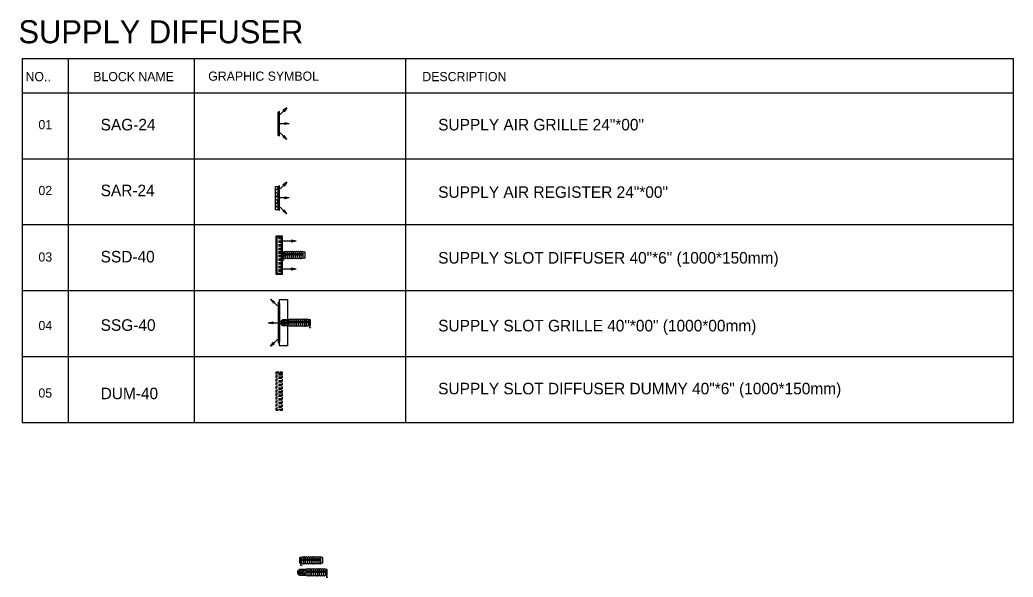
# Model space of a CAD drawing. Header units: millimetres. Extents: x -21221 to 1625077, y -149981 to 356550.
# Drawn here: x 781200 to 807011, y 237426 to 251918 of the extents above; entities that cross this region are included whole.
import ezdxf
from ezdxf.enums import TextEntityAlignment as Align

# ---------------------------------------------------------------- set-up
doc = ezdxf.new("R2010")
doc.units = ezdxf.units.MM
doc.header["$LTSCALE"] = 1000
doc.header["$MEASUREMENT"] = 0
doc.linetypes.add('HIDDEN', pattern=[0.375, 0.25, -0.125])
doc.layers.get('0').update_dxf_attribs({"linetype": 'CONTINUOUS'})
for name, color, linetype in [('11-F-A-DUCT', 11, 'CONTINUOUS'), ('4-TEXT-HVAC', 4, 'CONTINUOUS'), ('40-REFERENCE-DRAWINGS-0-35', 40, 'CONTINUOUS'), ('43-REFERENCE-0-33', 43, 'CONTINUOUS'), ('70-FRAM-DETAIL-0-45', 70, 'CONTINUOUS')]:
    doc.layers.add(name, color=color, linetype=linetype)
doc.styles.add('STENCIL', font='stencil.shx')
doc.styles.add('style2', font='stencil.shx')

# ---------------------------------------------------------------- blocks, each defined once
blk = doc.blocks.new('SAG-24')
for points in [[(209, 413), (138, 309), (139, 343), (105, 342)], [(271, 0), (147, -24), (172, 0), (147, 24)], [(209, -413), (138, -309), (139, -343), (105, -342)]]:
    blk.add_hatch(color=13).paths.add_polyline_path(points)
at = {"color": 12}
for p, q in [((-25, 300), (-25, -300)), ((-25, 300), (0, 300)), ((0, 325), (0, -325)), ((0, 325), (0, 325)), ((10, 315), (10, -315)), ((-25, -300), (0, -300)), ((0, -325), (0, -325))]:
    blk.add_line(p, q, dxfattribs=at)
at = {"color": 13}
for p, q in [((139, 343), (35, 239)), ((209, 413), (105, 342)), ((139, 343), (105, 342)), ((209, 413), (138, 309)), ((139, 343), (138, 309)), ((172, 0), (25, 0)), ((271, 0), (147, 24)), ((172, 0), (147, 24)), ((172, 0), (147, -24)), ((139, -343), (35, -239)), ((271, 0), (147, -24)), ((209, -413), (105, -342)), ((139, -343), (105, -342)), ((209, -413), (138, -309)), ((139, -343), (138, -309))]:
    blk.add_line(p, q, dxfattribs=at)
at = {"color": 12}
for centre, start, end in [((0, 315), 360, 90), ((0, -315), 270, 360)]:
    blk.add_arc(centre, 10, start, end, dxfattribs=at)
blk = doc.blocks.new('SAR-24')
for points in [[(209, 413), (138, 309), (139, 343), (105, 342)], [(271, 0), (147, -24), (172, 0), (147, 24)], [(209, -413), (138, -309), (139, -343), (105, -342)]]:
    blk.add_hatch(color=13).paths.add_polyline_path(points)
at = {"color": 12}
for p, q in [((-90, 300), (-90, -300)), ((-90, 300), (0, 300)), ((-25, 300), (-25, -300)), ((0, 325), (0, -325)), ((0, 325), (0, 325)), ((10, 315), (10, -315)), ((-29, 250), (-84, 194)), ((-29, 105), (-84, 161)), ((-29, 71), (-84, 15)), ((-29, -76), (-84, -20)), ((-29, -101), (-84, -157)), ((-29, -245), (-84, -189)), ((-90, -300), (0, -300)), ((0, -325), (0, -325))]:
    blk.add_line(p, q, dxfattribs=at)
at = {"color": 13}
for p, q in [((139, 343), (35, 239)), ((209, 413), (105, 342)), ((139, 343), (105, 342)), ((209, 413), (138, 309)), ((139, 343), (138, 309)), ((172, 0), (25, 0)), ((271, 0), (147, 24)), ((172, 0), (147, 24)), ((172, 0), (147, -24)), ((139, -343), (35, -239)), ((271, 0), (147, -24)), ((209, -413), (105, -342)), ((139, -343), (105, -342)), ((209, -413), (138, -309)), ((139, -343), (138, -309))]:
    blk.add_line(p, q, dxfattribs=at)
at = {"color": 12, "const_width": 5.9}
for points in [[(-56, 219, 1), (-56, 225, 1)], [(-56, 130, 1), (-56, 136, 1)], [(-56, 40, 1), (-56, 46, 1)], [(-56, -51, 1), (-56, -45, 1)], [(-56, -132, 1), (-56, -126, 1)], [(-56, -220, 1), (-56, -214, 1)]]:
    blk.add_lwpolyline(points, format="xyb", close=True, dxfattribs=at)
at = {"color": 12}
for centre, start, end in [((0, 315), 360, 90), ((0, -315), 270, 360)]:
    blk.add_arc(centre, 10, start, end, dxfattribs=at)
blk = doc.blocks.new('SSD-40')
for points in [[(519, 364), (382, 338), (409, 364), (382, 390)], [(519, -364), (382, -338), (409, -364), (382, -390)]]:
    blk.add_hatch(color=13).paths.add_polyline_path(points)
at = {"color": 13, "linetype": 'HIDDEN', "ltscale": 0.25}
for p, q in [((62, 475), (62, -475)), ((88, 475), (88, -475)), ((225, 51), (225, -48)), ((275, 51), (275, -48)), ((325, 51), (325, -48)), ((375, 51), (375, -48)), ((425, 51), (425, -48)), ((475, 51), (475, -48)), ((525, 51), (525, -48)), ((575, 51), (575, -48)), ((625, 51), (625, -48)), ((674, 51), (674, -48))]:
    blk.add_line(p, q, dxfattribs=at)
at = {"color": 13}
for p, q in [((409, 364, -12938), (181, 364, -12938)), ((519, 364, -12938), (382, 390, -12938)), ((409, 364, -12938), (382, 390, -12938)), ((519, 364, -12938), (382, 338, -12938)), ((409, 364, -12938), (382, 338, -12938)), ((409, -364, -12938), (181, -364, -12938)), ((519, -364, -12938), (382, -338, -12938)), ((409, -364, -12938), (382, -338, -12938)), ((519, -364, -12938), (382, -390, -12938)), ((409, -364, -12938), (382, -390, -12938))]:
    blk.add_line(p, q, dxfattribs=at)
at = {"color": 12}
for p, q in [((200, 75), (150, 75)), ((150, -75), (150, 75)), ((172, 94), (172, -124)), ((200, -75), (200, 75)), ((250, -75), (250, 75)), ((300, -75), (300, 75)), ((350, -75), (350, 75)), ((400, -75), (400, 75)), ((450, -75), (450, 75)), ((500, -75), (500, 75)), ((550, -75), (550, 75)), ((600, -75), (600, 75)), ((650, -75), (650, 75)), ((750, 75), (700, 75)), ((700, -75), (700, 75)), ((750, -75), (750, 75)), ((200, -75), (150, -75)), ((172, -124), (207, -124)), ((750, -75), (700, -75))]:
    blk.add_line(p, q, dxfattribs=at)
for points in [[(150, -500), (0, -500), (0, 500), (150, 500)], [(125, -475), (25, -475), (25, 475), (125, 475)]]:
    blk.add_lwpolyline(points, close=True, dxfattribs=at)
for points in [[(700, 75), (675, 100), (650, 75), (625, 100), (600, 75), (575, 100), (550, 75), (525, 100), (500, 75), (475, 100), (450, 75), (425, 100), (400, 75), (375, 100), (350, 75), (325, 100), (300, 75), (275, 100), (250, 75), (225, 100), (200, 75)], [(700, -75), (675, -100), (650, -75), (625, -100), (600, -75), (575, -100), (550, -75), (525, -100), (500, -75), (475, -100), (450, -75), (425, -100), (400, -75), (375, -100), (350, -75), (325, -100), (300, -75), (275, -100), (250, -75), (225, -100), (200, -75)]]:
    blk.add_lwpolyline(points, dxfattribs=at)
blk.add_ellipse((172, 0), major_axis=(0, 75), ratio=0.123739, dxfattribs=at)
blk = doc.blocks.new('SSG-40')
for points in [[(-209, 613), (-138, 509), (-139, 543), (-105, 542)], [(-271, 0), (-147, -24), (-172, 0), (-147, 24)], [(-209, -613), (-138, -509), (-139, -543), (-105, -542)]]:
    blk.add_hatch(color=13).paths.add_polyline_path(points)
at = {"color": 13}
for p, q in [((-209, 613), (-138, 509)), ((-209, 613), (-105, 542)), ((-139, 543), (-35, 439)), ((-139, 543), (-138, 509)), ((-139, 543), (-105, 542)), ((-271, 0), (-147, 24)), ((-172, 0), (-147, 24)), ((-172, 0), (-25, 0)), ((-172, 0), (-147, -24)), ((-271, 0), (-147, -24)), ((-209, -613), (-138, -509)), ((-139, -543), (-35, -439)), ((-139, -543), (-138, -509)), ((-209, -613), (-105, -542)), ((-139, -543), (-105, -542))]:
    blk.add_line(p, q, dxfattribs=at)
at = {"color": 12}
for p, q in [((0, 525), (0, -525)), ((0, 525), (0, 525)), ((-10, 515), (-10, -515)), ((25, 500), (0, 500)), ((25, 500), (25, -500)), ((275, -75), (275, 75)), ((325, -75), (325, 75)), ((375, -75), (375, 75)), ((425, -75), (425, 75)), ((475, -75), (475, 75)), ((525, -75), (525, 75)), ((575, -75), (575, 75)), ((625, -75), (625, 75)), ((675, -75), (675, 75)), ((725, -75), (725, 75)), ((825, 75), (775, 75)), ((775, -75), (775, 75)), ((800, 94), (800, -124)), ((825, -75), (825, 75)), ((825, -75), (775, -75)), ((800, -124), (836, -124)), ((25, -500), (0, -500)), ((0, -525), (0, -525))]:
    blk.add_line(p, q, dxfattribs=at)
at = {"color": 13, "linetype": 'HIDDEN', "ltscale": 0.25}
for p, q in [((300, 51), (300, -48)), ((350, 51), (350, -48)), ((400, 51), (400, -48)), ((450, 51), (450, -48)), ((500, 51), (500, -48)), ((550, 51), (550, -48)), ((600, 51), (600, -48)), ((650, 51), (650, -48)), ((700, 51), (700, -48)), ((749, 51), (749, -48))]:
    blk.add_line(p, q, dxfattribs=at)
at = {"color": 12}
for points in [[(25, 500), (25, 600), (225, 600), (225, -600), (25, -600), (25, -500)], [(775, 75), (750, 100), (725, 75), (700, 100), (675, 75), (650, 100), (625, 75), (600, 100), (575, 75), (550, 100), (525, 75), (500, 100), (475, 75), (450, 100), (425, 75), (400, 100), (375, 75), (350, 100), (325, 75), (300, 100), (275, 75)], [(775, -75), (750, -100), (725, -75), (700, -100), (675, -75), (650, -100), (625, -75), (600, -100), (575, -75), (550, -100), (525, -75), (500, -100), (475, -75), (450, -100), (425, -75), (400, -100), (375, -75), (350, -100), (325, -75), (300, -100), (275, -75)]]:
    blk.add_lwpolyline(points, dxfattribs=at)
for centre, radius, start, end in [((0, 515), 10, 90, 180), ((124, 0), 75, 70.5202, 289.4627), ((174, 0), 75, 70.5202, 289.4627), ((224, 0), 75, 70.5202, 289.4627), ((274, 0), 75, 89.4497, 270.5445), ((0, -515), 10, 180, 270)]:
    blk.add_arc(centre, radius, start, end, dxfattribs=at)
at = {"color": 13, "linetype": 'HIDDEN', "ltscale": 0.25}
for centre, radius, start, end in [((145, 0), 70.8, 86.6012, 273.3817), ((195, 0), 70.8, 86.6012, 273.3817), ((245, 0), 70.8, 86.6012, 273.3817), ((306, 0), 81.3, 112.4895, 246.9603)]:
    blk.add_arc(centre, radius, start, end, dxfattribs=at)
at = {"color": 12}
blk.add_ellipse((800, 0), major_axis=(0, 75), ratio=0.123739, dxfattribs=at)
blk = doc.blocks.new('DUM-40')
at = {"color": 13, "linetype": 'HIDDEN', "ltscale": 0.25}
for p, q in [((62.5, 475), (62.5, -475)), ((87.5, 475), (87.5, -475))]:
    blk.add_line(p, q, dxfattribs=at)
at = {"color": 12, "linetype": 'HIDDEN', "ltscale": 0.25}
for points in [[(150, -500), (0, -500), (0, 500), (150, 500)], [(125, -475), (25, -475), (25, 475), (125, 475)]]:
    blk.add_lwpolyline(points, close=True, dxfattribs=at)

msp = doc.modelspace()

# ---------------------------------------------------------------- linework, layer by layer
at = {"layer": '11-F-A-DUCT', "color": 12}
for p, q in [((788474.7, 237786.6), (788474.8, 237936.6)), ((788524.7, 237786.6), (788474.7, 237786.6)), ((788524.8, 237936.6), (788474.8, 237936.6)), ((788496.6, 237955.7), (788496.6, 237737.2)), ((788496.6, 237737.2), (788532.2, 237737.2)), ((788524.7, 237786.6), (788524.8, 237936.6)), ((788574.7, 237786.5), (788574.8, 237936.5)), ((788624.7, 237786.5), (788624.8, 237936.5)), ((788674.7, 237786.5), (788674.8, 237936.5)), ((788724.7, 237786.5), (788724.8, 237936.5)), ((788774.7, 237786.5), (788774.8, 237936.5)), ((788824.7, 237786.5), (788824.8, 237936.5)), ((788874.7, 237786.5), (788874.8, 237936.5)), ((788924.7, 237786.5), (788924.8, 237936.5)), ((788974.7, 237786.5), (788974.8, 237936.5)), ((789024.7, 237786.5), (789024.8, 237936.5)), ((789074.7, 237786.5), (789024.7, 237786.5)), ((789074.8, 237936.5), (789024.8, 237936.5)), ((789074.7, 237786.5), (789074.8, 237936.5)), ((788639.6, 237475.5), (788639.6, 237625.5)), ((788689.6, 237475.5), (788689.6, 237625.5)), ((788739.6, 237475.4), (788739.6, 237625.4)), ((788789.6, 237475.4), (788789.6, 237625.4)), ((788839.6, 237475.4), (788839.6, 237625.4)), ((788889.6, 237475.4), (788889.6, 237625.4)), ((788939.6, 237475.4), (788939.6, 237625.4)), ((788989.6, 237475.4), (788989.6, 237625.4)), ((789039.6, 237475.4), (789039.6, 237625.4)), ((789089.6, 237475.4), (789089.6, 237625.4)), ((789189.6, 237625.4), (789139.6, 237625.4)), ((789139.6, 237475.4), (789139.6, 237625.4)), ((789189.6, 237475.4), (789139.6, 237475.4)), ((789164.6, 237644.6), (789164.6, 237426.1)), ((789189.6, 237475.4), (789189.6, 237625.4)), ((789164.6, 237426.1), (789200.1, 237426.1))]:
    msp.add_line(p, q, dxfattribs=at)
at = {"layer": '11-F-A-DUCT', "color": 13, "linetype": 'HIDDEN', "ltscale": 0.25}
for p, q in [((788550, 237912.2), (788550, 237813.2)), ((788600, 237912.2), (788599.9, 237813.2)), ((788650, 237912.1), (788649.9, 237813.1)), ((788699.7, 237912.1), (788699.7, 237813.1)), ((788750, 237912.1), (788750, 237813.1)), ((788800.1, 237912.1), (788800, 237813.1)), ((788849.6, 237912.3), (788849.6, 237813.3)), ((788899.6, 237912.4), (788899.6, 237813.4)), ((788949.7, 237912.3), (788949.7, 237813.3)), ((788998.9, 237912.1), (788998.9, 237813.1)), ((788664.8, 237601.1), (788664.8, 237502.1)), ((788714.8, 237601.1), (788714.8, 237502.1)), ((788764.8, 237601), (788764.8, 237502)), ((788814.5, 237601), (788814.5, 237502)), ((788864.8, 237601), (788864.8, 237502)), ((788914.9, 237601), (788914.9, 237502)), ((788964.5, 237601.2), (788964.5, 237502.2)), ((789014.5, 237601.3), (789014.4, 237502.3)), ((789064.5, 237601.2), (789064.5, 237502.2)), ((789113.8, 237601), (789113.7, 237502))]:
    msp.add_line(p, q, dxfattribs=at)
at = {"layer": '11-F-A-DUCT', "color": 12}
for points in [[(789024.7, 237786.5), (788999.5, 237761.1), (788974.7, 237786.5), (788949.7, 237761.5), (788924.7, 237786.5), (788899.6, 237761.4), (788874.7, 237786.5), (788849.6, 237761.5), (788824.7, 237786.5), (788800, 237761.8), (788774.7, 237786.5), (788749.9, 237761.6), (788724.7, 237786.5), (788699.8, 237761.7), (788674.7, 237786.5), (788650, 237761.7), (788624.7, 237786.5), (788599.9, 237761.7), (788574.7, 237786.5), (788550, 237761.7), (788524.7, 237786.6)], [(789024.8, 237936.5), (788999.5, 237961.9), (788974.8, 237936.5), (788949.7, 237961.5), (788924.8, 237936.5), (788899.6, 237961.6), (788874.8, 237936.5), (788849.7, 237961.5), (788824.8, 237936.5), (788800.1, 237961.3), (788774.8, 237936.5), (788749.9, 237961.4), (788724.8, 237936.5), (788699.8, 237961.4), (788674.8, 237936.5), (788650, 237961.4), (788624.8, 237936.5), (788600, 237961.4), (788574.8, 237936.5), (788550, 237961.4), (788524.8, 237936.6)], [(789139.6, 237625.4), (789114.3, 237650.8), (789089.6, 237625.4), (789064.5, 237650.4), (789039.6, 237625.4), (789014.5, 237650.5), (788989.6, 237625.4), (788964.5, 237650.4), (788939.6, 237625.4), (788914.9, 237650.2), (788889.6, 237625.4), (788864.7, 237650.3), (788839.6, 237625.4), (788814.6, 237650.3), (788789.6, 237625.4), (788764.9, 237650.3), (788739.6, 237625.4), (788714.8, 237650.3), (788689.6, 237625.5), (788664.9, 237650.3), (788639.6, 237625.5)], [(789139.6, 237475.4), (789114.3, 237450), (789089.6, 237475.4), (789064.5, 237450.4), (789039.6, 237475.4), (789014.4, 237450.3), (788989.6, 237475.4), (788964.4, 237450.4), (788939.6, 237475.4), (788914.9, 237450.7), (788889.6, 237475.4), (788864.7, 237450.5), (788839.6, 237475.4), (788814.6, 237450.6), (788789.6, 237475.4), (788764.8, 237450.6), (788739.6, 237475.4), (788714.8, 237450.6), (788689.6, 237475.5), (788664.8, 237450.6), (788639.6, 237475.5)]]:
    msp.add_lwpolyline(points, dxfattribs=at)
for centre, start, end in [((788488.9, 237550.5), 70.52023, 289.46267), ((788538.9, 237550.5), 70.52023, 289.46267), ((788588.9, 237550.4), 70.52023, 289.46267), ((788638.9, 237550.4), 89.44972, 270.54447)]:
    msp.add_arc(centre, 75, start, end, dxfattribs=at)
at = {"layer": '11-F-A-DUCT', "color": 13, "linetype": 'HIDDEN', "ltscale": 0.25}
for centre, radius, start, end in [((788509.7, 237550.5), 70.8, 86.60118, 273.38172), ((788559.7, 237550.4), 70.8, 86.60118, 273.38172), ((788609.7, 237550.4), 70.8, 86.60118, 273.38172), ((788670.7, 237550.3), 81.3, 112.48946, 246.96026)]:
    msp.add_arc(centre, radius, start, end, dxfattribs=at)
at = {"layer": '11-F-A-DUCT', "color": 12}
for centre in [(788496.6, 237861.6), (789164.6, 237550.5)]:
    msp.add_ellipse(centre, major_axis=(0, 75), ratio=0.1237388, dxfattribs=at)
at = {"layer": '70-FRAM-DETAIL-0-45'}
for p, q in [((781259.5, 250916), (781259.5, 241450.8)), ((781259.5, 250916), (807011, 250916)), ((782454.8, 250916), (782454.8, 241450.8)), ((785733.9, 241450.8), (785733.9, 250916)), ((791227.7, 241450.8), (791227.7, 250916)), ((807011, 250916), (807011, 241450.8)), ((781259.5, 250021.2), (807011, 250021.2)), ((781259.5, 241450.8), (807011, 241450.8))]:
    msp.add_line(p, q, dxfattribs=at)
at = {"layer": '70-FRAM-DETAIL-0-45', "color": 9}
for p, q in [((781259.5, 248307.2), (807011, 248307.2)), ((781259.5, 246593.1), (807011, 246593.1)), ((781259.5, 244879), (807011, 244879)), ((781259.5, 243164.9), (807011, 243164.9))]:
    msp.add_line(p, q, dxfattribs=at)

# ---------------------------------------------------------------- block references
for name, p in [('SAG-24', (787925.7, 249217.7, 12937.8)), ('SAR-24', (787925.7, 247285.5, 12937.8)), ('SSD-40', (787863.6, 245799.6, 12937.8)), ('SSG-40', (787925.7, 244042.5, 12937.8)), ('DUM-40', (787863.6, 242261.4, 12937.8))]:
    msp.add_blockref(name, p)

# ---------------------------------------------------------------- texts
at = {"layer": '4-TEXT-HVAC', "color": 4, "style": 'style2'}
for s, p in [('SAG-24', (783299, 249043.5)), ('SUPPLY AIR GRILLE 24"*00"', (792070.4, 249042.6)), ('SAR-24', (783299, 247332.1)), ('SUPPLY AIR REGISTER 24"*00"', (792070.4, 247289.1)), ('SSD-40', (783299, 245609.7)), ('SUPPLY SLOT DIFFUSER 40"*6" (1000*150mm)', (792070.4, 245580.3)), ('SSG-40', (783299, 243831.6)), ('SUPPLY SLOT GRILLE 40"*00" (1000*00mm)', (792070.4, 243816.3)), ('SUPPLY SLOT DIFFUSER DUMMY 40"*6" (1000*150mm)', (792070.4, 242179.8)), ('DUM-40', (783299, 242053.6))]:
    msp.add_text(s, height=300, dxfattribs=at).set_placement(p)
at = {"layer": '40-REFERENCE-DRAWINGS-0-35', "lineweight": 35, "style": 'STENCIL'}
msp.add_text('SUPPLY DIFFUSER ', height=600, dxfattribs=at).set_placement((781163.3, 251309))
for s, height, p in [('NO..', 239.06, (781675.3, 250442.8)), ('BLOCK NAME', 239.06, (784154.5, 250442.8)), ('GRAPHIC SYMBOL', 239.062, (787533.8, 250453.6)), ('DESCRIPTION', 239.062, (792750.5, 250442.8))]:
    msp.add_text(s, height=height, dxfattribs=at).set_placement(p, align=Align.MIDDLE)
at = {"layer": '43-REFERENCE-0-33', "color": 4, "style": 'STENCIL'}
for s, p in [('01', (781860.3, 249194.1)), ('02', (781860.3, 247480.1)), ('03', (781860.3, 245752.3)), ('04', (781860.3, 243969.8)), ('05', (781860.3, 242214.7))]:
    msp.add_text(s, height=239.06, dxfattribs=at).set_placement(p, align=Align.MIDDLE)

doc.saveas('drawing.dxf')
